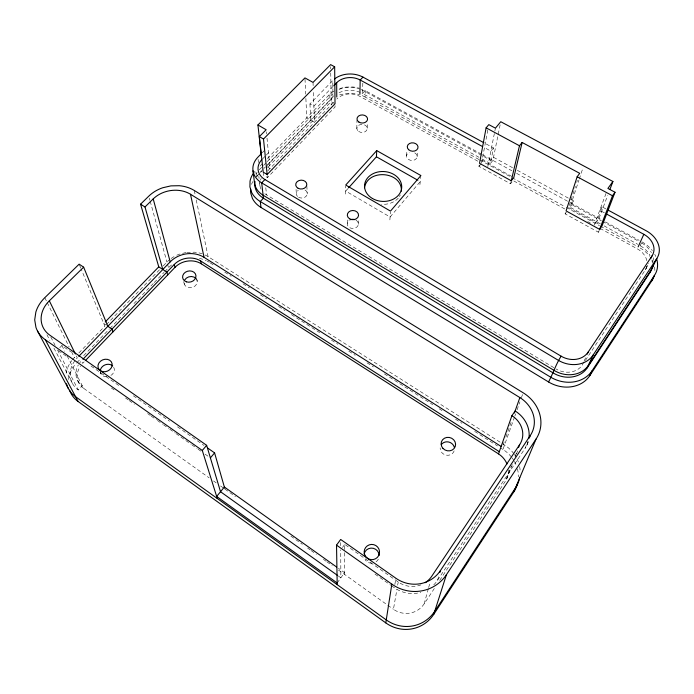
<?xml version="1.0" encoding="UTF-8"?>
<svg xmlns="http://www.w3.org/2000/svg" width="694" height="694" viewBox="0 0 694 694"><rect width="100%" height="100%" fill="white"/><g stroke="black" fill="none" stroke-linecap="round" stroke-linejoin="round"><path stroke-width="0.52" stroke-dasharray="3.47 2.6" d="M345.681 194.06L345.716 186.053M344.536 574.389L344.684 550.663M344.692 549.613L344.718 544.382L398.226 581.997A24.281 23.648 41.9 0 0 421.475 584.669M347.252 223.425L347.278 219.521M356.829 128.633L356.985 120.253M358.33 224.327L358.468 218.471M362.823 83.193L362.563 93.49L480.89 158.345M478.981 159.507L365.096 97.013L365.27 90.636A26.12 19.918 1.2 0 0 362.389 89.266M367.265 128.173L367.43 122.933M389.881 219.911L390.427 212.086M406.502 155.812L406.944 150.676M417.103 156.705L417.623 151.578M419.922 184.595L420.798 176.554M394.843 584.556L395.892 578.249M434.314 588.512L424.147 603.858A22.373 21.809 58.5 0 1 393.437 609.271L396.933 589.336M397.671 585.146L398.226 581.997M564.76 208.972L513.092 180.579L510.55 183.789L478.947 166.378L479.519 163.316M481.532 163.237L487.83 129.847M68.48 379.557L69.192 375.931A31.976 26.875 -23.2 0 1 76.227 363.37M66.112 373.329L66.581 370.934A32.28 27.057 -23 0 1 71.768 360.594M487.787 166.673L495.421 128.164M481.836 158.865L490.354 163.532L493.486 147.926L484.915 143.276M500.131 124.868L492.905 160.401L490.354 163.532M510.55 183.789L511.261 180.77M424.147 603.858L428.398 588.486M428.675 587.462L430.089 582.335M433.759 584.851A31.221 30.406 41.9 0 0 437.576 580.201L439.007 575.378M646.851 260.675A18.617 14.8 20 0 0 637.257 248.808L600.917 228.847L598.497 232.256L565.116 213.856L565.749 211.896M569.201 205.554L575.447 186.426M576.766 182.392L577.425 180.379M600.353 223.815L570.034 207.202L578.961 180.015M579.299 179.009L582.283 169.917M570.598 199.369L573.461 200.922L572.472 203.897L570.034 207.202M503.037 445.21L504.46 441.184M505.883 437.159L511.218 422.056M511.469 457.077A32.497 29.894 27 0 0 502.968 449.443L514.566 416.894M514.922 415.888L515.642 413.876M517.073 409.859L519.936 401.826M521.368 397.801L523.163 392.778M594.194 225.151L606.036 193.409M605.931 208.929L602.184 206.899L596.614 221.768L599.017 218.402L607.658 195.456M598.497 232.256L599.243 230.321M439.701 580.384L505.484 481.046L511.235 466.281M515.069 456.426L516.987 451.508M506.724 478.851L512.285 464.59M516.371 454.136L518.297 449.191M437.576 580.201L525.211 448.116L527.969 441.306M526.911 445.097L528.889 440.204M583.697 361.999L582.37 364.957A19.632 16.699 21.9 0 1 555.998 368.948M584.14 361.019L585.909 357.072M641.525 242.813L639.374 247.532A29.001 23.136 20.2 0 1 649.679 256.268M585.363 360.446L645.186 270.122L648.37 263.486M646.123 268.404L648.404 263.659M399.302 196.532L400.343 194.945M337.171 582.969L344.545 572.663L338.403 568.291M602.184 206.899L599.729 210.317L605.749 213.596M342.437 547.523L344.718 544.382M573.461 200.922L571.006 204.236L601.464 220.9M565.116 213.856L566.347 212.191M493.486 147.926L490.875 151.101L484.473 147.622M478.947 166.378L480.881 164.018M347.841 188.681L345.69 191.076L390.08 217.005L420.252 181.602L418.387 180.553M57.524 349.976L78.266 389.976L82.265 385.76A20.638 17.272 -22.8 0 1 78.361 364.888M263.226 172.164L263.555 175.226L267.494 177.569L335.046 106.997L335.02 103.796M84.165 361.843L82.681 363.378L81.441 360.819A20.638 17.272 -22.8 0 0 79.767 362.78M267.858 170.75L333.996 101.949M260.345 172.147L263.217 169.171M263.937 168.425L265.377 166.942M267.572 164.66L332.964 96.926A21.375 16.292 1.2 0 1 334.742 95.321M76.921 362.632L80.669 358.746M83.67 355.632L109.201 329.19M109.947 328.409L130.966 306.627M133.977 303.521L153.495 283.291M154.242 282.519L164.001 272.404M164.756 271.623L168.512 267.737A29.434 24.463 -12.2 0 1 172.633 264.18M256.433 176.64L261.69 171.192M266.192 166.525L329.26 101.185A25.912 19.84 1.2 0 1 333.892 97.507M268.266 166.924L331.159 101.645L334.248 103.363M259.278 169.813L262.887 166.092M263.607 165.346L265.767 163.107M267.259 161.572L332.929 93.707A21.462 16.326 1.2 0 1 334.716 92.094M72.393 359.813A32.28 27.057 -23 0 1 74.405 357.549L75.889 356.013M78.856 352.951L104.837 326.154L81.189 269.099M106.338 324.61L159.585 269.688M163.272 265.897L166.95 262.098A29.703 24.602 -12.1 0 1 169.648 259.634M260.024 166.109L262.185 163.879M267.381 158.518L329.156 94.818A26.12 19.918 1.2 0 1 333.823 91.131M262.592 158.874L265.524 155.855M266.253 155.1L268.457 152.845L266.054 151.431M333.111 86.368L313.888 106.13L309.958 103.927L332.773 80.565L332.964 96.926M262.254 152.749L264.457 150.494M59.71 347.755L61.896 345.534L70.719 351.737M398.287 198.137C394.097 202.813 387.599 204.747 381.448 204.296M339.6 94.887L346.002 93.473L352.673 93.369A25.912 19.84 1.2 0 1 359.18 94.575M339.574 88.494L346.028 87.08L352.752 86.976A26.12 19.918 1.2 0 1 358.52 87.965M185.94 252.529L179.451 254.16A29.703 24.602 -12.1 0 0 176.805 255.236M186.886 252.356L194.459 252.182A29.703 24.602 -12.1 0 1 204.218 254.594M512.562 167.705L493.529 157.321L490.97 160.461L482.417 155.786M517.316 170.299L569.653 198.848M481.558 154.198L365.27 90.636L362.563 93.49A21.375 16.292 1.2 0 0 361.01 92.718M482.504 154.719L511.851 170.759M516.588 173.344L569.635 202.344M570.581 202.856L600.883 219.425M605.55 221.976L639.148 240.341M481.463 155.265L362.641 90.272A21.462 16.326 1.2 0 0 361.088 89.491M602.401 221.412L638.09 240.931M604.092 225.862L637.743 244.305M482.104 160.167L512.866 177.031M568.542 207.567L599.503 224.552M479.927 160.028L511.252 177.222M512.198 177.742L565.35 206.907M566.295 207.428L599.512 225.654M600.466 226.175L636.528 245.971M477.758 161.164L359.848 96.362A16.621 12.674 1.2 0 0 336.79 99.051M587.766 221.62L590.525 223.13M266.878 166.655L272.369 169.909M264.83 193.713A17.584 14.036 -3.7 0 0 266.557 194.901L555.07 368.393M210.195 262.887L213.847 265.212M224.787 272.187L231.171 276.255M243.03 283.811L249.415 287.88M260.363 294.855L266.748 298.923M278.598 306.479L284.982 310.548M291.367 314.616L319.648 332.626M331.498 340.181L337.883 344.25M348.83 351.225L355.215 355.293M367.074 362.849L373.45 366.918M384.398 373.893L432.735 404.689M439.12 408.757L443.683 411.663M455.542 419.219L461.926 423.288M474.687 431.425L497.494 445.956M501.137 448.281L502.968 449.443M103.727 323.482L106.199 325.174M91.018 366.007L120.149 386.489M133.387 395.797L169.57 421.241M177.517 426.827L203.993 445.444M58.409 350.6L66.355 356.213M111.43 388.024L114.076 389.898M125.562 398.009L128.217 399.874M129.101 400.499L134.402 404.246M147.657 413.598L150.312 415.472M151.188 416.096L156.497 419.835M157.373 420.46L162.682 424.208M163.567 424.823L168.868 428.571M169.752 429.196L175.053 432.935M175.938 433.559L190.954 444.16M191.839 444.785L197.139 448.532M198.024 449.157L201.564 451.647M205.094 454.145L210.395 457.884M374.986 574.068L390.8 585.233M391.685 585.849L394.313 587.705A31.221 30.406 41.9 0 0 420.781 592.39M67.231 356.065L83.523 388.232L209.146 477.828M213.544 480.968L216.172 482.842M220.571 485.974L224.084 488.481M224.96 489.105L235.509 496.635M290.899 536.141L302.332 544.296M307.607 548.052L310.244 549.934M311.12 550.559L316.403 554.324M323.43 559.338L326.067 561.22M326.952 561.854L332.226 565.61M338.377 570L393.437 609.271M338.23 575.916L340.867 577.807L340.728 549.882M46.932 334.742L49.925 340.459M53.915 348.076L72.367 383.331M50.818 337.058L55.13 345.36M77.676 380.607L78.951 383.105M61.896 345.534L64.802 351.277M44.798 297.691L46.706 301.552M47.183 302.523L69.148 346.931M71.534 351.754L74.405 357.549M76.331 355.953L77.277 357.887A26.537 22.208 -22.9 0 0 78.266 389.976M100.127 372.131L100.89 373.797M79.55 265.143L80.782 268.11M149.357 198.206L149.93 200.271M150.208 201.295L166.95 262.098M167.471 263.98L168.512 267.737M183.667 281.617L184.378 284.393M196.818 279.344L197.252 281.2M194.268 190.468L195.144 194.676M196.246 199.924L208.495 258.532M256.312 175.625L255.713 170.559A27.639 22.061 -3.7 0 0 253.666 172.962M258.081 159.351L258.446 162.491M258.845 176.354L259.088 178.419M259.565 182.548L259.92 185.645M265.785 187.736L266.557 194.901M267.285 175.53L267.494 177.569M266.375 131.843L266.583 133.942M266.999 138.141L270.009 168.512M296.06 189.419L296.39 194.424M306.852 185.914L307.251 193.938M304.996 78.995L305.681 94.124M305.881 98.444L306.774 117.902L314.469 122.265L313.341 91.027M309.958 103.927L310.617 120.079M313.029 82.386L313.15 85.631M329.156 94.818L329.26 101.185M330.665 66.693L330.691 68.775M330.752 72.939L331.203 104.855M340.685 542.587L340.702 545.718M261.057 189.184A17.584 14.036 -3.7 0 1 259.981 181.975M260.458 180.171A17.584 14.036 -3.7 0 1 261.222 178.427M646.773 266.574A18.617 14.8 20 0 1 645.186 270.122M339.045 92.701A21.375 16.292 1.2 0 1 360.203 92.371M640.501 245.841A23.934 19.033 20 0 1 650.052 255.505M651.961 260.554A23.934 19.033 20 0 1 652.334 263.121M641.95 241.868A29.252 23.258 20 0 1 652.36 250.647M654.72 254.273A29.252 23.258 20 0 1 655.821 256.546M256.624 176.987A22.616 18.044 -3.7 0 1 257.96 174.862M362.233 95.642A25.912 19.84 1.2 0 1 365.096 97.013M251.575 184.335A27.404 21.956 -3.7 0 1 252.781 181.611M652.013 259.86A29.001 23.136 20.2 0 1 653.097 262.124M654.537 267.034A29.001 23.136 20.2 0 1 654.832 271.189M304.952 189.965A5.483 4.416 -2.2 0 1 306.271 196.107A5.483 4.416 -2.2 0 1 298.62 197.261M297.57 196.489A5.483 4.416 -2.2 0 1 298.299 190.269M414.752 152.88A5.318 4.181 4.9 0 1 415.637 159.29A5.318 4.181 4.9 0 1 407.517 158.605A5.318 4.181 4.9 0 1 409.46 152.437M355.987 220.163A5.569 4.58 1.1 0 1 357.046 226.869A5.569 4.58 1.1 0 1 348.839 227.085A5.569 4.58 1.1 0 1 349.238 220.345M339.036 89.474A21.462 16.326 1.2 0 1 360.273 89.144M641.803 242.987A24.038 19.076 20 0 1 651.406 252.677M653.323 257.734A24.038 19.076 20 0 1 653.705 260.311M256.26 173.925A22.711 18.087 -3.6 0 1 257.118 172.494M199.421 258.394A29.434 24.463 -12.2 0 1 206.239 260.632M207.02 261.022A29.434 24.463 -12.2 0 1 209.284 262.306M512.103 457.901A32.497 29.894 27 0 1 513.829 460.46M514.358 461.345A32.497 29.894 27 0 1 516.145 465.023M517.438 468.866A32.497 29.894 27 0 1 518.427 476.795M83.523 388.232A20.542 17.211 -23 0 1 80.521 366.016M508.381 469.821A20.881 19.172 26.5 0 1 505.484 481.046M171.114 258.515A29.703 24.602 -12.1 0 1 175.946 255.635M205.025 254.958A29.703 24.602 -12.1 0 1 208.105 256.641L504.538 445.019A32.818 30.128 26.5 0 1 513.768 453.546M514.384 454.388A32.818 30.128 26.5 0 1 516.05 457.016M517.021 458.847A32.818 30.128 26.5 0 1 518.583 462.646M519.624 466.576A32.818 30.128 26.5 0 1 520.179 472.588M528.143 441.87A29.148 26.259 23.3 0 1 525.211 448.116M196.081 278.554A6.688 5.561 -12.2 0 1 192.88 287.229A6.688 5.561 -12.2 0 1 184.014 282.987M113.695 367.213A7.209 6.064 -22.3 0 1 110.285 375.818M106.676 376.755A7.209 6.064 -22.3 0 1 100.344 372.305M454.162 450.892A7.235 6.68 18.7 0 1 446.042 455.117A7.235 6.68 18.7 0 1 440.152 447.882M378.325 559.147A7.634 7.556 20.2 0 1 375.662 562.036M371.889 563.198A7.634 7.556 20.2 0 1 365.113 559.65M358.642 131.444A5.231 4.051 1.8 0 0 367.187 129.223A5.231 4.051 1.8 0 0 360.316 124.573A5.231 4.051 1.8 0 0 358.642 131.444"/><path stroke-width="1.04" d="M359.891 94.323L360.195 80.018L362.971 77.121L483.961 142.756M348.553 187.883L376.434 156.783L376.721 150.607L420.902 175.547L390.496 211.106L345.716 185.046L376.721 150.607M250.621 189.054L250.69 192.906L252.434 198.458A27.404 21.956 -3.7 0 0 260.987 207.463L548.555 381.96A30.571 26.077 22.1 0 0 589.779 375.671L651.796 280.792L654.537 275.31A29.252 23.258 20 0 0 656.654 258.862M517.741 482.686A32.497 29.894 27 0 1 513.916 491.716L433.741 614.364A34.821 33.937 60.4 0 1 385.786 622.882L391.841 584.14L336.529 545.128L340.676 539.464L395.892 578.249A32.115 31.195 37 0 0 440.447 570.555L530.329 435.468A29.955 26.797 22.4 0 0 519.867 397.575L190.494 194.251A26.849 21.367 -10.6 0 0 153.209 198.918L144.994 206.977L162.821 269.489M486.112 127.843L479.519 163.316L511.261 180.77L513.803 177.551L522.131 142.47L579.724 173.335L577.156 176.762L566.07 210.907L599.616 229.358L602.036 225.94L615.014 192.247L607.892 188.43L612.915 181.49L500.773 121.728L495.421 128.164L488.819 124.625L486.112 127.843L519.476 145.766L511.261 180.77M364.497 187.736C367.716 168.416 402.268 171.288 401.41 191.162M439.866 572.489L440.447 570.555M433.741 614.364L446.433 574.684L536.046 439.05A36.617 32.748 22.4 0 0 523.163 392.778L194.268 190.468A32.818 26.12 -10.6 0 0 179.26 185.714L170.898 185.879L162.682 187.77A32.818 26.12 -10.6 0 0 148.794 196.142L140.561 204.183L158.761 266.852L166.89 272.135L167.679 274.963M506.993 463.965A20.881 19.172 26.5 0 0 498.535 453.902L511.903 415.706L515.13 410.978A29.148 26.259 23.3 0 1 528.906 438.504M514.419 412.991L519.867 397.575M609.913 189.471L612.915 181.49M599.616 229.358L612.498 195.76L615.014 192.247M518.522 447.569L519.676 444.611A22.668 20.421 23.3 0 0 511.903 415.706M548.555 381.96C553.04 373.528 555.929 364.237 561.134 356.187A20.1 16.96 21.3 0 0 588.122 352.144L652.022 255.904A19.033 14.99 19.7 0 0 643.824 234.312L606.608 214.064M529.539 437.411L530.329 435.468M513.916 491.716L536.046 439.05M587.237 354.113L588.122 352.144M638.133 246.882L643.824 234.312M255.01 181.55A22.616 18.044 -3.7 0 0 263.425 198.206L553.257 372.999A25.244 21.471 21.9 0 0 587.228 367.846L593.101 355.085L656.802 258.532A24.481 19.276 19.7 0 0 646.218 230.79L607.805 209.952M589.779 375.671L592.095 370.752L654.537 275.31M650.651 258.749L652.022 255.904M587.228 367.846L649.853 272.707L656.802 258.532M519.676 444.611L431.789 576.185A24.281 23.648 41.9 0 1 425.17 582.717M519.476 145.766L522.131 142.47M210.395 457.884L214.585 452.887L207.523 447.925M217.3 498.509L202.292 450.458L206.638 445.322L49.864 335.211A29.382 23.787 -20.4 0 1 49.335 300.823L83.644 267.164L79.142 264.154L44.798 297.691A35.915 29.079 -20.4 0 0 35.854 312.048L34.7 319.891L35.967 327.464A35.915 29.079 -20.4 0 0 45.327 339.756L78.101 401.488L385.786 622.882M257.934 124.972L266.166 129.743L259.348 136.623L263.226 172.164L267.173 174.515L335.02 103.796L334.664 66.806L330.63 64.611L313.029 82.386L304.944 77.91L257.934 124.972L261.265 155.473M261.855 159.629A17.966 14.201 -3.5 0 0 264.9 179.538L261.699 182.878L263.425 198.206L260.285 201.52L260.987 207.463M85.648 360.299L175.027 267.32A18.894 15.658 -12.1 0 1 201.312 263.815L498.535 453.902M82.933 359.275L174.272 264.475A18.981 15.702 -12 0 1 200.679 260.97L499.307 451.69M78.769 356.352L170.212 261.855A24.411 20.187 -12 0 1 204.097 257.361L501.415 446.641M105.236 321.929L158.761 266.852M333.823 85.64L336.668 82.707A16.96 12.787 1.3 0 1 360.195 80.018L482.582 146.59M261.517 153.504L257.847 157.26A23.102 18.252 -3.5 0 0 261.699 182.878L558.332 360.307A25.843 21.809 21.3 0 0 593.101 355.085M267.173 174.515L263.494 139.043L334.664 66.806M577.156 176.762L612.498 195.76M376.434 156.783L417.45 180.024M259.348 136.623L263.494 139.043M264.9 179.538L561.134 356.187M140.561 204.183L144.994 206.977M45.327 339.756L202.292 450.458M336.651 567.041L224.362 487.014L216.658 496.453L337.171 582.969M337.353 575.291L220.518 491.725L206.638 445.322M37.485 330.986L68.359 388.545M49.335 300.823L75.386 354.018M83.644 267.164L107.848 326.301L111.986 329.13L113.061 331.784M214.585 452.887L224.761 488.411M153.209 198.918L170.212 261.855M174.272 264.475L175.027 267.32M66.537 383.756L66.936 385.274A32.28 27.057 -23 0 0 75.542 396.664L386.254 619.898A35.16 34.275 58.6 0 0 434.722 611.31L515.642 487.622A32.818 30.128 26.5 0 0 519.693 477.541M200.679 260.97L201.312 263.815M190.494 194.251L204.097 257.361M253.015 170.793L254.542 183.233M336.529 545.128L337.197 584.652M336.668 82.707L336.772 97.004M253.666 172.962A27.639 22.061 -3.7 0 0 250.04 181.125L249.909 186.903L251.662 192.481A27.639 22.061 -3.7 0 0 260.285 201.52L550.498 377.076A30.857 26.242 21.9 0 0 592.095 370.752M651.883 268.144A23.934 19.033 20 0 1 649.853 272.707M334.586 78.943A21.809 16.448 1.3 0 1 362.971 77.121M653.974 276.203A29.001 23.136 20.2 0 1 651.796 280.792M350.461 219.72A5.569 4.58 1.1 0 1 354.703 219.608M254.403 181.655A22.711 18.087 -3.6 0 0 263.087 195.196L554.254 370.509A25.357 21.54 21.8 0 0 588.382 365.348L651.224 269.923A24.038 19.076 20 0 0 653.254 265.351M78.101 401.488A31.976 26.875 -23.2 0 1 69.565 390.175M446.433 574.684A39.254 38.127 37 0 1 391.841 584.14M184.639 280.098A6.688 5.561 -12.2 0 1 196.081 278.554M100.274 370.7A7.209 6.064 -22.3 0 1 105.202 364.836A7.209 6.064 -22.3 0 1 112.714 365.955M441.297 444.62A7.235 6.68 18.7 0 1 448.593 441.991A7.235 6.68 18.7 0 1 454.327 447.422M364.116 553.933A7.634 7.556 20.2 0 1 379.167 555.321M358.841 122.031A5.3 4.069 1.9 0 0 367.49 119.802A5.3 4.069 1.9 0 0 360.533 115.126A5.3 4.069 1.9 0 0 358.841 122.031M298.082 188.274A5.552 4.442 -2.2 0 0 306.8 184.908A5.552 4.442 -2.2 0 0 298.932 180.587A5.552 4.442 -2.2 0 0 298.082 188.274M408.627 149.687A5.387 4.207 4.8 0 0 417.762 148.542A5.387 4.207 4.8 0 0 411.603 142.86A5.387 4.207 4.8 0 0 408.627 149.687M349.689 218.853A5.639 4.615 1.2 0 0 358.538 215.539A5.639 4.615 1.2 0 0 350.539 210.907A5.639 4.615 1.2 0 0 349.689 218.853M372.409 198.475A18.617 14.947 3.2 0 0 401.661 188.178A18.617 14.947 3.2 0 0 375.307 172.737A18.617 14.947 3.2 0 0 372.409 198.475M443.006 448.454A7.304 6.732 18.4 0 0 455.264 446.476A7.304 6.732 18.4 0 0 446.78 437.428A7.304 6.732 18.4 0 0 443.006 448.454M365.382 556.137A7.712 7.625 17.6 0 0 378.698 555.59A7.712 7.625 17.6 0 0 371.49 544.426A7.712 7.625 17.6 0 0 365.382 556.137M186.426 281.833A6.749 5.595 -12.1 0 0 195.951 275.631A6.749 5.595 -12.1 0 0 185.437 272.187A6.749 5.595 -12.1 0 0 186.426 281.833M102.634 371.611A7.278 6.107 -22 0 0 112.09 363.656A7.278 6.107 -22 0 0 100.483 361.21A7.278 6.107 -22 0 0 102.634 371.611"/></g></svg>
